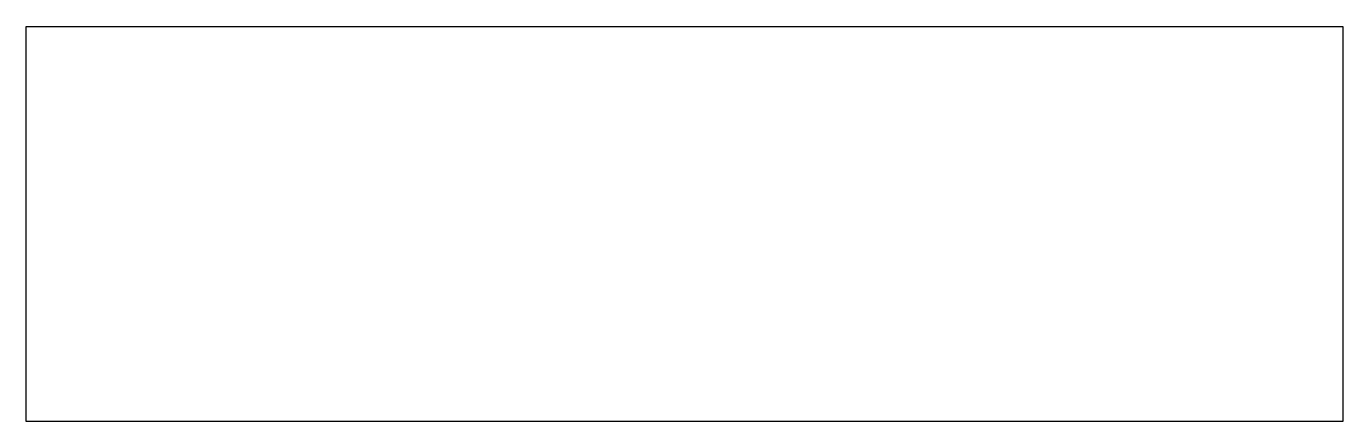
# Model space of a CAD drawing. Header units: inches. Extents: x 10 to 25, y 12 to 16.5.
import ezdxf

# ---------------------------------------------------------------- set-up
doc = ezdxf.new("R2010")
doc.units = ezdxf.units.IN
doc.header["$MEASUREMENT"] = 0

msp = doc.modelspace()

# ---------------------------------------------------------------- linework, layer by layer
msp.add_lwpolyline([(10, 16.5), (25, 16.5), (25, 12), (10, 12)], close=True)

doc.saveas('drawing.dxf')
